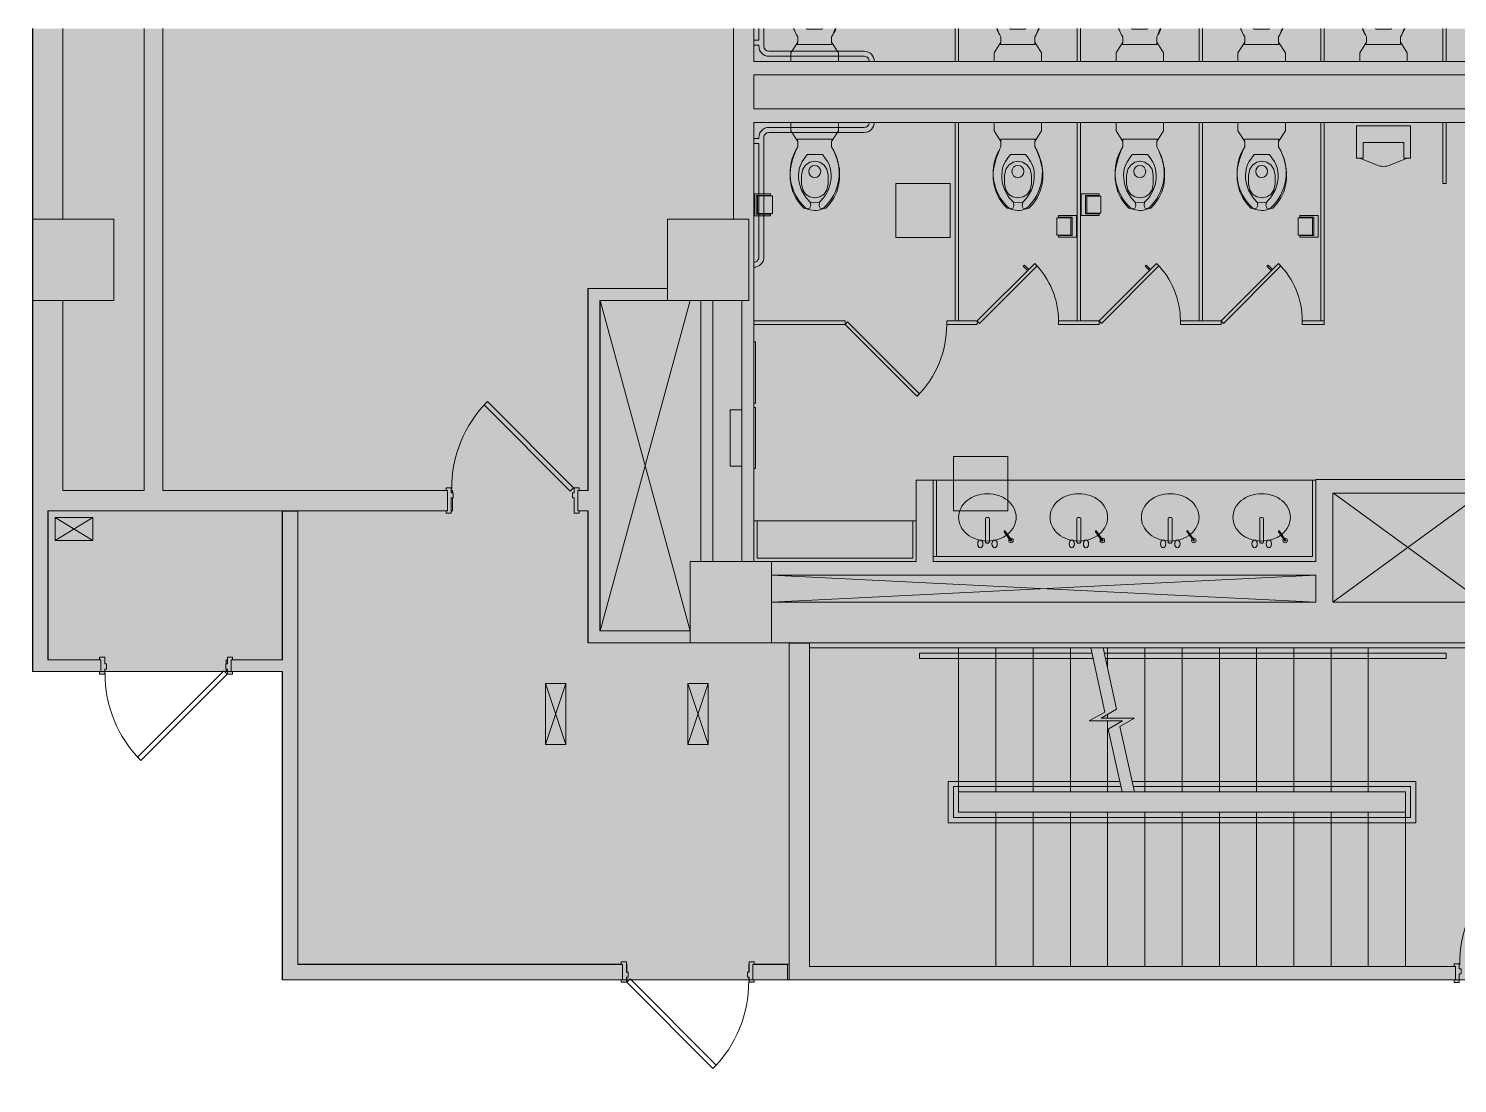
# Model space of a CAD drawing. Header units: inches. Extents: x 0 to 1865, y 0 to 1094.
# Drawn here: x 827.8 to 1249.8, y 782.4 to 1093.8 of the extents above; entities that cross this region are included whole.
import ezdxf

# ---------------------------------------------------------------- set-up
doc = ezdxf.new("R2010")
doc.units = ezdxf.units.IN
doc.header["$MEASUREMENT"] = 0
for name, color, linetype, lineweight in [('A-DETL', 90, 'Continuous', 9), ('A-DETL-GENF', 92, 'Continuous', 9), ('A-DOOR', 31, 'Continuous', 13), ('A-WALL', 113, 'Continuous', 13), ('A-WALL-PATT', 111, 'Continuous', 13), ('CORE', 7, 'Continuous', 9), ('I-WALL', 2, 'Continuous', 13), ('S-COLS', 52, 'Continuous', 13), ('Victor Bldg - 5th Floor_LINK_dwg', 8, 'Continuous', 9)]:
    doc.layers.add(name, color=color, linetype=linetype, lineweight=lineweight)

# ---------------------------------------------------------------- blocks, each defined once
blk = doc.blocks.new('Victor Bldg - 5th Floor_LINK_dwg_AH13F-7952115-Level 05 POWER _ SIGNAL')
at = {"layer": 'CORE'}
for p, q in [((1111.28, 949.53), (1110.71, 949.53)), ((1110.41, 949.08), (1110.41, 942.39)), ((1111.58, 942.39), (1111.58, 949.08)), ((1110.71, 941.94), (1111.28, 941.94))]:
    blk.add_line(p, q, dxfattribs=at)
for centre, start_param, end_param in [((1110.71, 949.08), 0, 1.570796), ((1111.28, 949.08), 4.712389, 6.283185), ((1110.71, 942.39), 1.570796, 3.141593), ((1111.28, 942.39), 3.141593, 4.712389)]:
    blk.add_ellipse(centre, major_axis=(0, 0.45), ratio=0.666667, start_param=start_param, end_param=end_param, dxfattribs=at)
for centre in [(1108.92, 941.72), (1113.12, 941.72)]:
    blk.add_ellipse(centre, major_axis=(0, 1.17), ratio=0.666667, dxfattribs=at)
blk = doc.blocks.new('Victor Bldg - 5th Floor_LINK_dwg_AH13F-7952116-Level 05 POWER _ SIGNAL')
at = {"layer": 'CORE'}
for p, q in [((1138.28, 949.53), (1137.71, 949.53)), ((1137.41, 949.08), (1137.41, 942.39)), ((1138.58, 942.39), (1138.58, 949.08)), ((1137.71, 941.94), (1138.28, 941.94))]:
    blk.add_line(p, q, dxfattribs=at)
for centre, start_param, end_param in [((1137.71, 949.08), 0, 1.570796), ((1138.28, 949.08), 4.712389, 6.283185), ((1137.71, 942.39), 1.570796, 3.141593), ((1138.28, 942.39), 3.141593, 4.712389)]:
    blk.add_ellipse(centre, major_axis=(0, 0.45), ratio=0.666667, start_param=start_param, end_param=end_param, dxfattribs=at)
for centre in [(1135.92, 941.72), (1140.12, 941.72)]:
    blk.add_ellipse(centre, major_axis=(0, 1.17), ratio=0.666667, dxfattribs=at)
blk = doc.blocks.new('Victor Bldg - 5th Floor_LINK_dwg_AH13F-7952117-Level 05 POWER _ SIGNAL')
at = {"layer": 'CORE'}
for p, q in [((1192.28, 949.53), (1191.71, 949.53)), ((1191.41, 949.08), (1191.41, 942.39)), ((1192.58, 942.39), (1192.58, 949.08)), ((1191.71, 941.94), (1192.28, 941.94))]:
    blk.add_line(p, q, dxfattribs=at)
for centre, start_param, end_param in [((1191.71, 949.08), 0, 1.570796), ((1192.28, 949.08), 4.712389, 6.283185), ((1191.71, 942.39), 1.570796, 3.141593), ((1192.28, 942.39), 3.141593, 4.712389)]:
    blk.add_ellipse(centre, major_axis=(0, 0.45), ratio=0.666667, start_param=start_param, end_param=end_param, dxfattribs=at)
for centre in [(1189.92, 941.72), (1194.12, 941.72)]:
    blk.add_ellipse(centre, major_axis=(0, 1.17), ratio=0.666667, dxfattribs=at)
blk = doc.blocks.new('Victor Bldg - 5th Floor_LINK_dwg_AH13F-7952118-Level 05 POWER _ SIGNAL')
at = {"layer": 'CORE'}
for p, q in [((1165.28, 949.53), (1164.71, 949.53)), ((1164.41, 949.08), (1164.41, 942.39)), ((1165.58, 942.39), (1165.58, 949.08)), ((1164.71, 941.94), (1165.28, 941.94))]:
    blk.add_line(p, q, dxfattribs=at)
for centre, start_param, end_param in [((1164.71, 949.08), 0, 1.570796), ((1165.28, 949.08), 4.712389, 6.283185), ((1164.71, 942.39), 1.570796, 3.141593), ((1165.28, 942.39), 3.141593, 4.712389)]:
    blk.add_ellipse(centre, major_axis=(0, 0.45), ratio=0.666667, start_param=start_param, end_param=end_param, dxfattribs=at)
for centre in [(1162.92, 941.72), (1167.12, 941.72)]:
    blk.add_ellipse(centre, major_axis=(0, 1.17), ratio=0.666667, dxfattribs=at)
blk = doc.blocks.new('Victor Bldg - 5th Floor_LINK_dwg_TOILETWP-7952124-Level 05 POWER _ SIGNAL')
at = {"layer": 'CORE', "flags": 128}
for points in [[(7.25, 5), (5.62, 5), (2.5, 7), (0, 7)], [(5.43, 5.11), (4.97, 5.11), (4.97, -5.04), (5.43, -5.04)], [(8.12, -5.46), (10.63, -6.42), (12.51, -6.92), (13.83, -7.19), (15.03, -7.26), (16.87, -7.26), (18.65, -6.98), (20.47, -6.44), (22.28, -5.58), (23.44, -4.8), (24.31, -4.1), (25.28, -3.19), (25.51, -2.28), (25.47, -2.01), (25.3, -1.48), (24.97, -1.3), (24.53, -1.17), (23.54, -1.33), (22.24, -2.55), (21.51, -3.05), (20.03, -3.89), (18.15, -4.51), (16.56, -4.74), (15.6, -4.76), (14.51, -4.67), (13.47, -4.49), (12.4, -4.14), (11.6, -3.67), (10.47, -2.94), (9.53, -2.21), (9.53, 2.3), (10.47, 3.03), (11.6, 3.77), (12.4, 4.23), (13.47, 4.59), (14.51, 4.77), (15.6, 4.85), (16.56, 4.84), (18.15, 4.6), (20.03, 3.98), (21.51, 3.14), (22.24, 2.64), (23.54, 1.43), (24.53, 1.27), (24.97, 1.39), (25.3, 1.57), (25.47, 2.11), (25.51, 2.37), (25.28, 3.28), (24.31, 4.19), (23.44, 4.89), (22.28, 5.68), (20.47, 6.53), (18.65, 7.07), (16.87, 7.35), (15.03, 7.35), (13.83, 7.28), (12.51, 7.01), (10.63, 6.51), (8.12, 5.55)], [(22.31, -0.02), (21.99, 1.55), (21.18, 2.81), (19.9, 3.63), (18.1, 4), (15.65, 4), (13.85, 3.63), (12.61, 2.77), (11.74, 1.51), (11.44, 0)], [(22.31, 0.11), (21.99, -1.46), (21.18, -2.72), (19.9, -3.54), (18.1, -3.9), (15.65, -3.9), (13.85, -3.54), (12.61, -2.68), (11.74, -1.41), (11.44, 0.09)], [(0, -7), (2.5, -7), (5.62, -5), (7.25, -5)]]:
    blk.add_lwpolyline(points, dxfattribs=at)
at = {"layer": 'CORE'}
blk.add_circle((14.5, 0), 1.77, dxfattribs=at)
for centre, radius, start, end in [((14.87, -6.83), 14.07, 40.8531, 122.7754), ((18.78, 0), 4.96, 344.4353, 16.8577), ((20.02, 0), 5.98, 335.3815, 23.3669), ((14.91, 6.75), 14.03, 236.9216, 318.7734)]:
    blk.add_arc(centre, radius, start, end, dxfattribs=at)
blk = doc.blocks.new('Victor Bldg - 5th Floor_LINK_dwg_AG131-7952126-Level 05 POWER _ SIGNAL')
at = {"layer": 'CORE'}
for p, q in [((1221, 1055.54), (1226.11, 1053.49)), ((1235, 1055.54), (1229.89, 1053.49))]:
    blk.add_line(p, q, dxfattribs=at)
at = {"layer": 'CORE', "flags": 128}
blk.add_lwpolyline([(1220, 1055.54), (1220, 1065.14), (1236, 1065.14), (1236, 1055.54), (1234, 1055.54), (1234, 1060.16), (1222, 1060.16), (1222, 1055.54)], close=True, dxfattribs=at)
at = {"layer": 'CORE'}
blk.add_ellipse((1228, 1056.13), major_axis=(4, 0), ratio=0.75, start_param=4.220783, end_param=5.203995, dxfattribs=at)
blk = doc.blocks.new('Victor Bldg - 5th Floor_LINK_dwg_TOILETWP-V1-Level 05 POWER _ SIGNAL')
at = {"layer": 'CORE'}
for p, q in [((9.67, 6.15), (8.12, 5.55)), ((8.12, -5.46), (9.67, -6.06))]:
    blk.add_line(p, q, dxfattribs=at)
at = {"layer": 'CORE', "flags": 128}
for points in [[(7.25, 5), (5.63, 5), (2.5, 7), (0, 7)], [(5.43, 5.11), (4.97, 5.11), (4.97, -5.04), (5.43, -5.04)], [(9.67, -2.32), (9.53, -2.21), (9.53, 2.3), (9.67, 2.42)], [(0, -7), (2.5, -7), (5.63, -5), (7.25, -5)]]:
    blk.add_lwpolyline(points, dxfattribs=at)
at = {"layer": 'CORE'}
for centre, radius, start, end in [((14.87, -6.83), 14.07, 111.6848, 122.7754), ((14.91, 6.75), 14.03, 236.9216, 248.0767)]:
    blk.add_arc(centre, radius, start, end, dxfattribs=at)
blk = doc.blocks.new('Victor Bldg - 5th Floor_LINK_dwg-6972324-Level 05 POWER _ SIGNAL')
at = {"layer": 'CORE'}
for p, q in [((1044.99, 1088.61), (1044.99, 1093.8)), ((1101.5, 1093.8), (1101.5, 1084.12)), ((1102.5, 1093.8), (1102.5, 1084.12)), ((1137.5, 1093.8), (1137.5, 1084.12)), ((1138.5, 1093.8), (1138.5, 1084.12)), ((1173.5, 1093.8), (1173.5, 1084.12)), ((1174.5, 1093.8), (1174.5, 1084.12)), ((1209.5, 1093.8), (1209.5, 1084.12)), ((1210.5, 1093.8), (1210.5, 1084.12)), ((1245.5, 1093.8), (1245.5, 1084.12)), ((1246.5, 1093.8), (1246.5, 1084.12)), ((1074.63, 1087.12), (1046.48, 1087.12)), ((1046.48, 1085.63), (1074.63, 1085.63)), ((1046.48, 1064.62), (1074.63, 1064.62)), ((1101.5, 1007.5), (1101.5, 1066.12)), ((1102.5, 1007.5), (1102.5, 1066.12)), ((1137.5, 1007.5), (1137.5, 1066.12)), ((1138.5, 1007.5), (1138.5, 1066.12)), ((1173.5, 1007.5), (1173.5, 1066.12)), ((1174.5, 1007.5), (1174.5, 1066.12)), ((1209.5, 1007.5), (1209.5, 1066.12)), ((1044.99, 1061.64), (1044.99, 1026.34)), ((1074.63, 1063.13), (1046.48, 1063.13)), ((1044.98, 1045.03), (1046.48, 1045.03)), ((1044.98, 1044.53), (1046.48, 1044.53)), ((1044.98, 1044.43), (1046.48, 1044.43)), ((1043.5, 1026.28), (1043.5, 1038.78)), ((1046.48, 1039.2), (1044.98, 1039.2)), ((1044.98, 1039.03), (1046.48, 1039.03)), ((1044.98, 1038.53), (1046.48, 1038.53)), ((1016.5, 1013.5), (996.62, 1013.5)), ((1095, 960.5), (1208, 960.5)), ((1096, 960.5), (1096, 938)), ((1257.13, 956.69), (1213, 924.5)), ((1213.26, 956.69), (1257.19, 924.64)), ((833.62, 907.5), (833.62, 951.5)), ((846.86, 949.5), (835.69, 949.5)), ((902.75, 907.5), (902.75, 951.5)), ((1090, 948.5), (1042, 948.5)), ((1047.22, 924.51), (1208, 932.5)), ((1208, 924.5), (1047.22, 932.49)), ((1052.5, 912.5), (1052.5, 912.38)), ((1290.75, 911), (1058.5, 911)), ((1113.5, 868.5), (1113.5, 911)), ((1124.5, 868.5), (1124.5, 911)), ((1135.5, 868.5), (1135.5, 911)), ((1146.5, 904.93), (1146.5, 911)), ((1157.5, 868.5), (1157.5, 911)), ((1168.5, 868.5), (1168.5, 911)), ((1179.5, 868.5), (1179.5, 911)), ((1190.5, 868.5), (1190.5, 911)), ((1201.5, 868.5), (1201.5, 911)), ((1212.5, 868.5), (1212.5, 911)), ((1223.5, 868.5), (1223.5, 911)), ((980.5, 900.5), (986.5, 882.5)), ((1022.5, 900.5), (1028.5, 882.5)), ((1146.5, 890.27), (1146.5, 891.38)), ((1146.5, 868.5), (1146.5, 889.43)), ((1150.23, 871.6), (1099.4, 871.6)), ((1103.05, 862.5), (1102.5, 862.5)), ((1113.5, 817), (1113.5, 862.5)), ((1124.5, 817), (1124.5, 862.5)), ((1135.5, 817), (1135.5, 862.5)), ((1146.5, 817), (1146.5, 862.5)), ((1157.5, 817), (1157.5, 862.5)), ((1168.5, 817), (1168.5, 862.5)), ((1179.5, 817), (1179.5, 862.5)), ((1190.5, 817), (1190.5, 862.5)), ((1201.5, 817), (1201.5, 862.5)), ((1212.5, 817), (1212.5, 862.5)), ((1223.5, 817), (1223.5, 862.5)), ((1052.5, 817.63), (1042.13, 817.63)), ((988.23, 813), (997.23, 813)), ((1042.13, 813), (1052.5, 813))]:
    blk.add_line(p, q, dxfattribs=at)
at = {"layer": 'CORE', "flags": 128}
for points in [[(1043.5, 1093.8), (1043.5, 1090.39), (1042, 1090.39)], [(1042, 1088.9), (1043.5, 1088.9), (1043.5, 1088.61)], [(1210.5, 1007.5), (1204, 1007.5), (1204, 1006.5), (1210.5, 1006.5), (1210.5, 1066.12)], [(1245.5, 1066.12), (1245.5, 1048.12), (1246.5, 1048.12), (1246.5, 1066.12)], [(1042, 1061.35), (1043.5, 1061.35), (1043.5, 1061.64)], [(1043.5, 1026.34), (1043.5, 1059.86), (1042, 1059.86)], [(1044.96, 1038.53), (1042.23, 1038.53), (1042.23, 1045.03), (1044.96, 1045.03)], [(1044.96, 1044.53), (1042.73, 1044.53), (1042.73, 1039.03), (1044.96, 1039.03)], [(1044.96, 1039.2), (1043.1, 1039.2), (1043.1, 1044.43), (1044.96, 1044.43)], [(1046.48, 1044.53), (1046.98, 1044.53), (1046.98, 1045.03), (1046.48, 1045.03)], [(1046.48, 1044.43), (1047.5, 1044.43), (1047.5, 1039.2), (1046.48, 1039.2)], [(1046.48, 1039.03), (1046.98, 1039.03), (1046.98, 1038.53), (1046.48, 1038.53)], [(1108, 1007.5), (1124.97, 1024.47), (1125.68, 1023.76)], [(1108, 1006.5), (1108, 1007.5), (1108.71, 1006.79), (1125.68, 1023.76)], [(1123.2, 1022.7), (1121.92, 1023.99), (1121.57, 1023.63), (1122.85, 1022.35)], [(1159.2, 1022.7), (1157.92, 1023.99), (1157.57, 1023.63), (1158.85, 1022.35)], [(1195.2, 1022.7), (1193.92, 1023.99), (1193.57, 1023.63), (1194.85, 1022.35)], [(993, 957.5), (993, 1017.13), (1016.5, 1017.13)], [(1023.22, 1013.5), (996.62, 916), (996.62, 1013.5), (1023.22, 916)], [(1042, 1007.5), (1069, 1007.5), (1069, 1006.5), (1069.71, 1007.21), (1090.92, 985.99), (1090.21, 985.29), (1069, 1006.5), (1042, 1006.5)], [(1108.71, 1008.21), (1108, 1007.5), (1099, 1007.5), (1099, 1006.5), (1108, 1006.5)], [(1042, 1001.32), (1042.56, 1001.32), (1042.56, 983.19), (1042, 983.19)], [(1038.5, 964.63), (1035.06, 964.63), (1035.06, 981.26), (1038.5, 981.26)], [(1042, 963.94), (1042.56, 963.94), (1042.56, 981.94), (1042, 981.94)], [(1207, 960.5), (1207, 938), (1095, 938)], [(952.68, 957.5), (953, 957.5), (953, 956.75)], [(953, 955.25), (953, 951.5), (952.68, 951.5)], [(829, 951.5), (829, 904), (829.06, 904)], [(835.69, 942.65), (846.86, 949.5), (846.86, 942.65), (835.69, 942.65), (835.69, 949.5), (846.86, 942.65)], [(907.38, 951.5), (907.38, 817.63), (1002.88, 817.63)], [(993.06, 912.5), (993, 912.5), (993, 951.5)], [(1089, 948.5), (1089, 937.5), (1043, 937.5), (1043, 948.5)], [(886.19, 906.25), (886.19, 907.5), (886.56, 907.5)], [(1142.2, 907.9), (1090.93, 907.9), (1090.93, 909.45), (1141.87, 909.45)], [(1102.5, 911), (1102.5, 868.5), (1102.5, 862.5), (1234.5, 862.5), (1234.5, 868.5), (1102.5, 868.5), (1234.5, 868.5), (1234.5, 862.5)], [(1150.83, 868.55), (1146.67, 886.98), (1150.92, 889.43), (1141.1, 889.43), (1145.64, 892.05), (1141.52, 911.05)], [(1154.48, 868.55), (1150.15, 887.81), (1154.4, 890.27), (1144.58, 890.27), (1149.12, 892.89), (1145.17, 911.05)], [(1145.52, 909.45), (1246.5, 909.45), (1246.5, 907.9), (1145.85, 907.9)], [(886.56, 904), (886.19, 904), (886.19, 904.75)], [(1002.88, 813), (902.75, 813), (902.75, 904)], [(986.5, 900.5), (980.5, 882.5), (980.5, 900.5), (986.5, 900.5), (986.5, 882.5), (980.5, 882.5)], [(1028.5, 900.5), (1022.5, 882.5), (1022.5, 900.5), (1028.5, 900.5), (1028.5, 882.5), (1022.5, 882.5)], [(1099.45, 871.6), (1099.45, 859.4), (1174.57, 859.4), (1237.5, 859.4), (1237.5, 871.6), (1153.88, 871.6)], [(1154.18, 870.05), (1236, 870.05), (1236, 860.95), (1174.23, 860.95), (1101, 860.95), (1101, 870.05), (1150.53, 870.05)], [(1234.5, 817), (1234.5, 862.5), (1102.5, 862.5), (1102.5, 868.5)], [(1004.38, 817.63), (1004.5, 817.63), (1004.5, 815.31)], [(1040.63, 817.63), (1040.5, 817.63), (1040.5, 815.31)], [(1004.5, 813.81), (1004.5, 813), (1004.38, 813)], [(1040.5, 813.81), (1040.5, 813), (1040.63, 813)]]:
    blk.add_lwpolyline(points, dxfattribs=at)
for points in [[(1084, 1032.12), (1084, 1048.12), (1100, 1048.12), (1100, 1032.12)], [(1144.03, 1038.63), (1138.65, 1038.63), (1138.65, 1045), (1144.03, 1045), (1144.03, 1044.5), (1139.97, 1044.5), (1139.97, 1039.13), (1144.03, 1039.13)], [(1144.54, 1044.38), (1140.34, 1044.38), (1140.34, 1039.27), (1144.54, 1039.27)], [(1131.97, 1038.63), (1137.35, 1038.63), (1137.35, 1032.25), (1131.97, 1032.25), (1131.97, 1032.75), (1136.03, 1032.75), (1136.03, 1038.13), (1131.97, 1038.13)], [(1203.31, 1038.63), (1208.69, 1038.63), (1208.69, 1032.25), (1203.31, 1032.25), (1203.31, 1032.75), (1207.37, 1032.75), (1207.37, 1038.13), (1203.31, 1038.13)], [(1131.46, 1032.87), (1135.66, 1032.87), (1135.66, 1037.98), (1131.46, 1037.98)], [(1202.8, 1032.87), (1207, 1032.87), (1207, 1037.98), (1202.8, 1037.98)], [(1132, 1006.5), (1132, 1007.5), (1144, 1007.5), (1144.71, 1006.79), (1161.68, 1023.76), (1160.97, 1024.47), (1144, 1007.5), (1144, 1006.5)], [(1197.68, 1023.76), (1196.97, 1024.47), (1180, 1007.5), (1168, 1007.5), (1168, 1006.5), (1180, 1006.5), (1180, 1007.5), (1180.71, 1006.79)], [(1117, 951.5), (1101, 951.5), (1101, 967.5), (1117, 967.5)], [(1115.97, 945.3), (1117.82, 942.62)], [(1116.24, 945.46), (1118.08, 942.78)], [(1142.97, 945.3), (1144.82, 942.62)], [(1143.24, 945.46), (1145.08, 942.78)], [(1169.97, 945.3), (1171.82, 942.62)], [(1170.24, 945.46), (1172.08, 942.78)], [(1196.97, 945.3), (1198.82, 942.62)], [(1197.24, 945.46), (1199.08, 942.78)]]:
    blk.add_lwpolyline(points, close=True, dxfattribs=at)
at = {"layer": 'CORE'}
for centre in [(1117.95, 942.7), (1117.95, 942.7), (1144.95, 942.7), (1144.95, 942.7), (1171.95, 942.7), (1171.95, 942.7), (1198.95, 942.7), (1198.95, 942.7)]:
    blk.add_circle(centre, 0.667, dxfattribs=at)
for centre, radius, start, end in [((1046.48, 1088.61), 2.98, 180, 270), ((1046.48, 1088.61), 1.49, 180, 270), ((1074.63, 1084.13), 2.98, 359.8525, 90), ((1074.63, 1084.13), 1.49, 359.7049, 90), ((1046.48, 1061.64), 2.98, 90, 180), ((1074.63, 1066.12), 2.98, 270, 0.1475), ((1074.63, 1066.12), 1.49, 270, 0.2951), ((1046.48, 1061.64), 1.49, 90, 180), ((1042.01, 1026.34), 2.98, 269.8525, 0), ((1042.01, 1026.34), 1.49, 269.7049, 0), ((1108, 1007.5), 24, 0, 45), ((1144, 1007.5), 24, 0, 45), ((1180, 1007.5), 24, 0, 45), ((1069, 1006.5), 30, 315, 360), ((1109.61, 948.87), 7.26, 129.4725, 153.2988), ((1110.45, 947.85), 8.59, 108.8354, 129.4725), ((1111, 946.23), 10.29, 90, 108.8354), ((1111, 946.23), 10.29, 71.1646, 90), ((1111.55, 947.85), 8.59, 50.5275, 71.1646), ((1112.39, 948.87), 7.26, 26.7012, 50.5275), ((1136.61, 948.87), 7.26, 129.4725, 153.2988), ((1137.45, 947.85), 8.59, 108.8354, 129.4725), ((1138, 946.23), 10.29, 90, 108.8354), ((1138, 946.23), 10.29, 71.1646, 90), ((1138.55, 947.85), 8.59, 50.5275, 71.1646), ((1139.39, 948.87), 7.26, 26.7012, 50.5275), ((1163.61, 948.87), 7.26, 129.4725, 153.2988), ((1164.45, 947.85), 8.59, 108.8354, 129.4725), ((1165, 946.23), 10.29, 90, 108.8354), ((1165, 946.23), 10.29, 71.1646, 90), ((1165.55, 947.85), 8.59, 50.5275, 71.1646), ((1166.39, 948.87), 7.26, 26.7012, 50.5275), ((1190.61, 948.87), 7.26, 129.4725, 153.2988), ((1191.45, 947.85), 8.59, 108.8354, 129.4725), ((1192, 946.23), 10.29, 90, 108.8354), ((1192, 946.23), 10.29, 71.1646, 90), ((1192.55, 947.85), 8.59, 50.5275, 71.1646), ((1193.39, 948.87), 7.26, 26.7012, 50.5275), ((1108.3, 949.53), 5.8, 153.2988, 180), ((1108.3, 949.53), 5.8, 180, 206.7012), ((1113.7, 949.53), 5.8, 0, 26.7012), ((1113.7, 949.53), 5.8, 333.2988, 0), ((1135.3, 949.53), 5.8, 153.2988, 180), ((1135.3, 949.53), 5.8, 180, 206.7012), ((1140.7, 949.53), 5.8, 0, 26.7012), ((1140.7, 949.53), 5.8, 333.2988, 0), ((1162.3, 949.53), 5.8, 153.2988, 180), ((1162.3, 949.53), 5.8, 180, 206.7012), ((1167.7, 949.53), 5.8, 0, 26.7012), ((1167.7, 949.53), 5.8, 333.2988, 0), ((1189.3, 949.53), 5.8, 153.2988, 180), ((1189.3, 949.53), 5.8, 180, 206.7012), ((1194.7, 949.53), 5.8, 0, 26.7012), ((1194.7, 949.53), 5.8, 333.2988, 0), ((1109.61, 950.18), 7.26, 206.7012, 230.5275), ((1116.1, 945.39), 0.167, 12.1914, 237.3508), ((1116.1, 945.39), 0.167, 12.1914, 237.3508), ((1112.39, 950.18), 7.26, 309.4725, 333.2988), ((1136.61, 950.18), 7.26, 206.7012, 230.5275), ((1143.1, 945.39), 0.167, 12.1914, 237.3508), ((1143.1, 945.39), 0.167, 12.1914, 237.3508), ((1139.39, 950.18), 7.26, 309.4725, 333.2988), ((1163.61, 950.18), 7.26, 206.7012, 230.5275), ((1170.1, 945.39), 0.167, 12.1914, 237.3508), ((1170.1, 945.39), 0.167, 12.1914, 237.3508), ((1166.39, 950.18), 7.26, 309.4725, 333.2988), ((1190.61, 950.18), 7.26, 206.7012, 230.5275), ((1197.1, 945.39), 0.167, 12.1914, 237.3508), ((1197.1, 945.39), 0.167, 12.1914, 237.3508), ((1193.39, 950.18), 7.26, 309.4725, 333.2988), ((1110.45, 951.21), 8.59, 230.5275, 251.1646), ((1111, 952.82), 10.29, 251.1646, 270), ((1111, 952.82), 10.29, 270, 288.8354), ((1111.55, 951.21), 8.59, 288.8354, 309.4725), ((1117.95, 942.7), 0.167, 191.6829, 56.8423), ((1117.95, 942.7), 0.167, 191.6829, 56.8423), ((1137.45, 951.21), 8.59, 230.5275, 251.1646), ((1138, 952.82), 10.29, 251.1646, 270), ((1138, 952.82), 10.29, 270, 288.8354), ((1138.55, 951.21), 8.59, 288.8354, 309.4725), ((1144.95, 942.7), 0.167, 191.6829, 56.8423), ((1144.95, 942.7), 0.167, 191.6829, 56.8423), ((1164.45, 951.21), 8.59, 230.5275, 251.1646), ((1165, 952.82), 10.29, 251.1646, 270), ((1165, 952.82), 10.29, 270, 288.8354), ((1165.55, 951.21), 8.59, 288.8354, 309.4725), ((1171.95, 942.7), 0.167, 191.6829, 56.8423), ((1171.95, 942.7), 0.167, 191.6829, 56.8423), ((1191.45, 951.21), 8.59, 230.5275, 251.1646), ((1192, 952.82), 10.29, 251.1646, 270), ((1192, 952.82), 10.29, 270, 288.8354), ((1192.55, 951.21), 8.59, 288.8354, 309.4725), ((1198.95, 942.7), 0.167, 191.6829, 56.8423), ((1198.95, 942.7), 0.167, 191.6829, 56.8423)]:
    blk.add_arc(centre, radius, start, end, dxfattribs=at)
for name, p, rotation in [('Victor Bldg - 5th Floor_LINK_dwg_TOILETWP-V1-Level 05 POWER _ SIGNAL', (1060, 1084.12), 90), ('Victor Bldg - 5th Floor_LINK_dwg_TOILETWP-V1-Level 05 POWER _ SIGNAL', (1120, 1084.12), 90), ('Victor Bldg - 5th Floor_LINK_dwg_TOILETWP-V1-Level 05 POWER _ SIGNAL', (1156, 1084.12), 90), ('Victor Bldg - 5th Floor_LINK_dwg_TOILETWP-V1-Level 05 POWER _ SIGNAL', (1192, 1084.12), 90), ('Victor Bldg - 5th Floor_LINK_dwg_TOILETWP-V1-Level 05 POWER _ SIGNAL', (1228, 1084.12), 90), ('Victor Bldg - 5th Floor_LINK_dwg_TOILETWP-7952124-Level 05 POWER _ SIGNAL', (1060, 1066.12), 270), ('Victor Bldg - 5th Floor_LINK_dwg_TOILETWP-7952124-Level 05 POWER _ SIGNAL', (1120, 1066.12), 270), ('Victor Bldg - 5th Floor_LINK_dwg_TOILETWP-7952124-Level 05 POWER _ SIGNAL', (1156, 1066.12), 270), ('Victor Bldg - 5th Floor_LINK_dwg_TOILETWP-7952124-Level 05 POWER _ SIGNAL', (1192, 1066.12), 270)]:
    blk.add_blockref(name, p, dxfattribs=dict(rotation=rotation))
for name in ['Victor Bldg - 5th Floor_LINK_dwg_AG131-7952126-Level 05 POWER _ SIGNAL', 'Victor Bldg - 5th Floor_LINK_dwg_AH13F-7952115-Level 05 POWER _ SIGNAL', 'Victor Bldg - 5th Floor_LINK_dwg_AH13F-7952116-Level 05 POWER _ SIGNAL', 'Victor Bldg - 5th Floor_LINK_dwg_AH13F-7952118-Level 05 POWER _ SIGNAL', 'Victor Bldg - 5th Floor_LINK_dwg_AH13F-7952117-Level 05 POWER _ SIGNAL']:
    blk.add_blockref(name, (0, 0))
blk = doc.blocks.new('Concrete-Rectangular-Column - 24_ X 24_-6973359-Level 05 POWER _ SIGNAL')
at = {"layer": 'S-COLS', "lineweight": 9}
blk.add_hatch(color=7, dxfattribs=at).paths.add_polyline_path([(12, -12), (12, 12), (-12, 12), (-12, -12), (11.74, -12)], flags=0)
at = {"layer": 'S-COLS', "color": 8, "lineweight": 20}
for p, q in [((12, 12), (-12, 12)), ((-12, 12), (-12, -12)), ((12, -12), (12, 12)), ((-12, -12), (12, -12))]:
    blk.add_line(p, q, dxfattribs=at)
blk = doc.blocks.new('Door - Single - Solid Door-6976076-Level 05 POWER _ SIGNAL')
at = {"layer": 'A-DOOR'}
h = blk.add_hatch(color=10, dxfattribs=at)
h.paths.add_polyline_path([(-15.26, 2.59), (-15.63, 2.59), (-15.63, 1.84), (-15.26, 1.84), (-15.26, -1.66), (-15.63, -1.66), (-15.63, -2.41), (-14.13, -2.41), (-14.13, -0.41), (-13.63, -0.41), (-13.63, 1.09), (-14.13, 1.09), (-14.13, 2.59)], flags=0)
h.paths.add_polyline_path([(23.24, 2.59), (22.12, 2.59), (22.12, 1.09), (21.62, 1.09), (21.62, -0.41), (22.12, -0.41), (22.12, -2.41), (23.62, -2.41), (23.62, -1.66), (23.24, -1.66), (23.24, 1.84), (23.62, 1.84), (23.62, 2.59)], flags=0)
at = {"layer": 'A-DOOR', "color": 8, "lineweight": 20}
for p, q in [((-14.01, 2.59), (11.45, 28.04)), ((12.42, 27.07), (-13.03, 1.62)), ((11.45, 28.04), (12.42, 27.07)), ((-15.63, 2.59), (-15.63, 1.84)), ((-14.13, 2.59), (-15.63, 2.59)), ((-14.13, 1.09), (-14.13, 2.59)), ((-13.63, 1.09), (-14.13, 1.09)), ((-13.03, 1.62), (-14.01, 2.59)), ((-13.63, -0.41), (-13.63, 1.09)), ((22.12, 1.09), (21.62, 1.09)), ((21.62, 1.09), (21.62, -0.41)), ((23.62, 2.59), (22.12, 2.59)), ((22.12, 2.59), (22.12, 1.09)), ((23.62, 1.84), (23.62, 2.59)), ((-15.63, -1.66), (-15.63, -2.41)), ((-15.63, -2.41), (-14.13, -2.41)), ((-14.13, -2.41), (-14.13, -0.41)), ((-14.13, -0.41), (-13.63, -0.41)), ((21.62, -0.41), (22.12, -0.41)), ((22.12, -0.41), (22.12, -2.41)), ((22.12, -2.41), (23.62, -2.41)), ((23.62, -2.41), (23.62, -1.66))]:
    blk.add_line(p, q, dxfattribs=at)
at = {"layer": 'A-DOOR', "lineweight": 9}
blk.add_arc((-14.01, 2.59), 36, 359.5, 45, dxfattribs=at)
blk = doc.blocks.new('Door - Single - Solid Door-6981551-Level 05 POWER _ SIGNAL')
at = {"layer": 'A-DOOR'}
h = blk.add_hatch(color=10, dxfattribs=at)
h.paths.add_polyline_path([(22.12, 3.66), (22.12, -0.84), (21.62, -0.84), (21.62, -2.34), (22.12, -2.34), (22.12, -3.84), (23.62, -3.84), (23.62, -3.09), (23.24, -3.09), (23.24, 2.91), (23.62, 2.91), (23.62, 3.66), (23.24, 3.66)], flags=0)
h.paths.add_polyline_path([(-14.13, 3.66), (-15.63, 3.66), (-15.63, 2.91), (-15.26, 2.91), (-15.26, -3.09), (-15.63, -3.09), (-15.63, -3.84), (-14.13, -3.84), (-14.13, -2.34), (-13.63, -2.34), (-13.63, -0.84), (-14.13, -0.84), (-14.13, 2.91)], flags=0)
at = {"layer": 'A-DOOR', "color": 8, "lineweight": 20}
for p, q in [((-15.63, 3.66), (-14.13, 3.66)), ((-15.63, 2.91), (-15.63, 3.66)), ((-14.13, 3.66), (-14.13, -0.84)), ((22.12, 3.66), (23.62, 3.66)), ((22.12, -0.84), (22.12, 3.66)), ((23.62, 3.66), (23.62, 2.91)), ((-15.63, -3.84), (-15.63, -3.09)), ((-14.13, -3.84), (-15.63, -3.84)), ((-14.13, -0.84), (-13.63, -0.84)), ((-14.13, -2.34), (-14.13, -3.84)), ((-13.63, -2.34), (-14.13, -2.34)), ((-13.03, -2.87), (-14.01, -3.84)), ((-14.01, -3.84), (11.45, -29.29)), ((-13.63, -0.84), (-13.63, -2.34)), ((12.42, -28.32), (-13.03, -2.87)), ((21.62, -0.84), (22.12, -0.84)), ((21.62, -2.34), (21.62, -0.84)), ((22.12, -2.34), (21.62, -2.34)), ((22.12, -3.84), (22.12, -2.34)), ((23.62, -3.84), (22.12, -3.84)), ((23.62, -3.09), (23.62, -3.84)), ((11.45, -29.29), (12.42, -28.32))]:
    blk.add_line(p, q, dxfattribs=at)
at = {"layer": 'A-DOOR', "lineweight": 9}
blk.add_arc((-14.01, -3.84), 36, 315, 0.5, dxfattribs=at)
blk = doc.blocks.new('Door - Single - Solid Door-6981590-Level 05 POWER _ SIGNAL')
at = {"layer": 'A-DOOR'}
h = blk.add_hatch(color=10, dxfattribs=at)
h.paths.add_polyline_path([(-15.63, -3.09), (-14.13, -3.09), (-14.13, -1.59), (-13.63, -1.59), (-13.63, -0.09), (-14.13, -0.09), (-14.13, 2.91), (-15.63, 2.91), (-15.63, 2.16), (-15.26, 2.16), (-15.26, -2.34), (-15.63, -2.34)], flags=0)
h.paths.add_polyline_path([(23.62, -3.09), (23.62, -2.34), (23.24, -2.34), (23.24, 2.16), (23.62, 2.16), (23.62, 2.91), (22.12, 2.91), (22.12, -0.09), (21.62, -0.09), (21.62, -1.59), (22.12, -1.59), (22.12, -3.09), (23.24, -3.09)], flags=0)
at = {"layer": 'A-DOOR', "color": 8, "lineweight": 20}
for p, q in [((-15.63, 2.91), (-14.13, 2.91)), ((-15.63, 2.16), (-15.63, 2.91)), ((-14.13, 2.91), (-14.13, -0.09)), ((22.12, 2.91), (23.62, 2.91)), ((22.12, -0.09), (22.12, 2.91)), ((23.62, 2.91), (23.62, 2.16)), ((-15.63, -3.09), (-15.63, -2.34)), ((-14.13, -3.09), (-15.63, -3.09)), ((-14.13, -0.09), (-13.63, -0.09)), ((-14.13, -1.59), (-14.13, -3.09)), ((-13.63, -1.59), (-14.13, -1.59)), ((-13.03, -2.12), (-14.01, -3.09)), ((-14.01, -3.09), (11.45, -28.54)), ((-13.63, -0.09), (-13.63, -1.59)), ((12.42, -27.57), (-13.03, -2.12)), ((21.62, -0.09), (22.12, -0.09)), ((21.62, -1.59), (21.62, -0.09)), ((22.12, -1.59), (21.62, -1.59)), ((22.12, -3.09), (22.12, -1.59)), ((23.62, -3.09), (22.12, -3.09)), ((23.62, -2.34), (23.62, -3.09)), ((11.45, -28.54), (12.42, -27.57))]:
    blk.add_line(p, q, dxfattribs=at)
at = {"layer": 'A-DOOR', "lineweight": 9}
blk.add_arc((-14.01, -3.09), 36, 315, 0.5, dxfattribs=at)
blk = doc.blocks.new('Door - Single - Solid Door-6981683-Level 05 POWER _ SIGNAL')
at = {"layer": 'A-DOOR'}
h = blk.add_hatch(color=10, dxfattribs=at)
h.paths.add_polyline_path([(23.62, 2.66), (22.12, 2.66), (22.12, 0.16), (21.62, 0.16), (21.62, -1.34), (22.12, -1.34), (22.12, -2.84), (23.62, -2.84), (23.62, -2.09), (23.24, -2.09), (23.24, 1.91), (23.62, 1.91), (23.62, 2.49)], flags=0)
h.paths.add_polyline_path([(-14.13, 2.66), (-15.63, 2.66), (-15.63, 1.91), (-15.26, 1.91), (-15.26, -2.09), (-15.63, -2.09), (-15.63, -2.84), (-14.13, -2.84), (-14.13, -1.34), (-13.63, -1.34), (-13.63, 0.16), (-14.13, 0.16), (-14.13, 2.47)], flags=0)
at = {"layer": 'A-DOOR', "color": 8, "lineweight": 20}
for p, q in [((-15.63, 2.66), (-14.13, 2.66)), ((-15.63, 1.91), (-15.63, 2.66)), ((-14.13, 2.66), (-14.13, 0.16)), ((-14.13, 0.16), (-13.63, 0.16)), ((-13.63, 0.16), (-13.63, -1.34)), ((21.62, 0.16), (22.12, 0.16)), ((21.62, -1.34), (21.62, 0.16)), ((22.12, 2.66), (23.62, 2.66)), ((22.12, 0.16), (22.12, 2.66)), ((23.62, 2.66), (23.62, 1.91)), ((-15.63, -2.84), (-15.63, -2.09)), ((-14.13, -2.84), (-15.63, -2.84)), ((-14.13, -1.34), (-14.13, -2.84)), ((-13.63, -1.34), (-14.13, -1.34)), ((-13.03, -1.87), (-14.01, -2.84)), ((-14.01, -2.84), (11.45, -28.29)), ((12.42, -27.32), (-13.03, -1.87)), ((22.12, -1.34), (21.62, -1.34)), ((22.12, -2.84), (22.12, -1.34)), ((23.62, -2.84), (22.12, -2.84)), ((23.62, -2.09), (23.62, -2.84)), ((11.45, -28.29), (12.42, -27.32))]:
    blk.add_line(p, q, dxfattribs=at)
at = {"layer": 'A-DOOR', "lineweight": 9}
blk.add_arc((-14.01, -2.84), 36, 315, 0.5, dxfattribs=at)

msp = doc.modelspace()

# ---------------------------------------------------------------- hatches: boundary and pattern name
at = {"layer": 'A-DETL-GENF'}
h = msp.add_hatch(color=254, dxfattribs=at)
h.paths.add_polyline_path([(1864.71, 15.5), (1864.71, 749.5), (1858.12, 749.5), (1858.12, 714.25), (1805.94, 714.25), (1805.94, 677.43), (1813, 677.43), (1813, 653.43), (1805.94, 653.43), (1805.94, 409.5), (1645.06, 409.5), (1645.06, 27.5), (1683, 27.5), (1683, 15.5), (1738, 15.5), (1738, 27.5), (1744, 27.5), (1744, 15.5), (1799, 15.5), (1799, 27.5), (1819, 27.5), (1819, 41.5), (1843, 41.5), (1843, 27.5), (1863, 27.5), (1863, 15.5)], flags=0)
h.paths.add_polyline_path([(1805.94, 293.5), (1789, 293.5), (1789, 317.5), (1813, 317.5), (1813, 293.5)], flags=0)
h.paths.add_polyline_path([(1491.69, 813), (1491.69, 1093.8), (1321.5, 1093.8), (1321.5, 1013.5), (1323.88, 1013.5), (1323.88, 1014.25), (1325.38, 1014.25), (1325.38, 1012.75), (1325.88, 1012.75), (1325.88, 1011.25), (1325.38, 1011.25), (1325.38, 1008.5), (1361.63, 1008.5), (1361.63, 1011.25), (1361.13, 1011.25), (1361.13, 1012.75), (1361.63, 1012.75), (1361.63, 1014.25), (1363.13, 1014.25), (1363.13, 1013.5), (1381.5, 1013.5), (1381.5, 1064.75), (1383, 1064.75), (1383, 1064.41), (1391, 1064.41), (1391, 1039), (1407, 1039), (1407, 1034.5), (1464.5, 1034.5), (1464.5, 1037), (1485, 1037), (1485, 1064.41), (1491.5, 1064.41), (1491.5, 1001.5), (1485, 1001.5), (1485, 1029), (1464.5, 1029), (1464.5, 1030.5), (1407, 1030.5), (1407, 1027), (1391, 1027), (1391, 930.5), (1485, 930.5), (1485, 959.5), (1491.5, 959.5), (1491.5, 897.5), (1485, 897.5), (1485, 926.5), (1395, 926.5), (1395, 906.5), (1391, 906.5), (1391, 826.5), (1485, 826.5), (1485, 855.5), (1491.5, 855.5), (1491.5, 813)], flags=0)
h.paths.add_polyline_path([(1488.25, 813), (1488.5, 813), (1488.5, 814.5), (1488.25, 814.5), (1488.25, 813.5)], flags=0)
h.paths.add_polyline_path([(1002.88, 813), (1002.88, 813.06), (902.81, 813.06), (902.81, 813), (966.56, 813)], flags=0)
h.paths.add_polyline_path([(1004.38, 813), (1040.63, 813), (1040.63, 813.81), (1040.13, 813.81), (1040.13, 815.31), (1040.63, 815.31), (1040.63, 818.31), (1042.13, 818.31), (1042.13, 817.56), (1052, 817.56), (1052, 813.06), (1042.13, 813.06), (1042.13, 813), (1052.5, 813), (1052.5, 912.37), (1058.5, 912.37), (1058.5, 817), (1248.88, 817), (1248.88, 817.75), (1250.38, 817.75), (1250.38, 816.25), (1250.88, 816.25), (1250.88, 814.75), (1250.38, 814.75), (1250.38, 813), (1286.63, 813), (1286.63, 814.75), (1286.13, 814.75), (1286.13, 816.25), (1286.63, 816.25), (1286.63, 817.75), (1288.13, 817.75), (1288.13, 817), (1290.75, 817), (1290.75, 856.63), (1295.88, 856.63), (1295.88, 865.13), (1290.75, 865.13), (1290.75, 912.37), (1294.25, 912.37), (1294.25, 868.63), (1318, 868.63), (1318, 912.37), (1315.44, 912.37), (1315.44, 912.5), (993.06, 912.5), (993.06, 951.5), (990.43, 951.5), (990.43, 950.75), (988.93, 950.75), (988.93, 955.25), (988.43, 955.25), (988.43, 956.75), (988.93, 956.75), (988.93, 958.25), (990.43, 958.25), (990.43, 957.5), (993.06, 957.5), (993.06, 1017.06), (1016.5, 1017.06), (1016.5, 1037.5), (1036, 1037.5), (1036, 1093.8), (867.44, 1093.8), (867.44, 957.5), (951.18, 957.5), (951.18, 958.25), (952.68, 958.25), (952.68, 956.75), (953.18, 956.75), (953.18, 955.25), (952.68, 955.25), (952.68, 950.75), (951.18, 950.75), (951.18, 951.5), (833.56, 951.5), (833.56, 907.5), (848.81, 907.5), (848.81, 908.25), (850.31, 908.25), (850.31, 906.25), (850.81, 906.25), (850.81, 904.75), (850.31, 904.75), (850.31, 904), (886.56, 904), (886.56, 904.75), (886.06, 904.75), (886.06, 906.25), (886.56, 906.25), (886.56, 908.25), (888.06, 908.25), (888.06, 907.5), (902.81, 907.5), (902.81, 951.31), (907.31, 951.31), (907.31, 817.56), (1002.88, 817.56), (1002.88, 818.31), (1004.38, 818.31), (1004.38, 815.31), (1004.88, 815.31), (1004.88, 813.81), (1004.38, 813.81), (1004.38, 813.06)], flags=0)
h.paths.add_polyline_path([(1633.75, 813.25), (1633.75, 814.5), (1633.5, 814.5), (1633.5, 813.25)], flags=0)
h.paths.add_polyline_path([(1321.5, 817), (1321.5, 865.13), (1299.38, 865.13), (1299.38, 817), (1303.1, 817)], flags=0)
h.paths.add_polyline_path([(1294.25, 817), (1295.88, 817), (1295.88, 853.13), (1294.25, 853.13), (1294.25, 818.54)], flags=0)
h.paths.add_polyline_path([(1747.65, 817.75), (1864.71, 817.75), (1864.71, 994.5), (1841.99, 994.5), (1841.99, 1002.5), (1843.49, 1002.5), (1843.49, 1093.8), (1737.13, 1093.8), (1737.13, 932.5), (1737.25, 932.5), (1737.25, 924.5), (1737.13, 924.5), (1737.13, 826.5), (1737.06, 826.5), (1737.06, 817.75)], flags=0)
h.paths.add_polyline_path([(1657.5, 817.75), (1710.5, 817.75), (1710.5, 826.5), (1730.63, 826.5), (1730.63, 924.5), (1710.5, 924.5), (1710.5, 926.5), (1657.5, 926.5), (1657.5, 924.5), (1637, 924.5), (1637, 897.5), (1630.5, 897.5), (1630.5, 855.5), (1637, 855.5), (1637, 826.5), (1657.5, 826.5), (1657.5, 818.54)], flags=0)
h.paths.add_polyline_path([(1321.44, 912.37), (1321.5, 912.37), (1321.5, 927.56), (1321.44, 927.56), (1321.44, 924.5)], flags=0)
h.paths.add_polyline_path([(996.56, 916), (1023.22, 916), (1023.22, 936.5), (1026.38, 936.5), (1026.38, 1013.5), (1016.5, 1013.5), (1016.5, 1013.56), (996.56, 1013.56), (996.56, 924.5)], flags=0)
h.paths.add_polyline_path([(1315.44, 924.5), (1315.42, 924.56), (1257.19, 924.56), (1257.19, 956.69), (1213, 956.69), (1213, 924.5), (1315.38, 924.5)], flags=0)
h.paths.add_polyline_path([(1090, 924.5), (1208, 924.5), (1208, 932.5), (1047.22, 932.5), (1047.22, 924.5)], flags=0)
h.paths.add_polyline_path([(1316.5, 927.56), (1318, 927.56), (1318, 927.94), (1317.25, 927.94), (1317.25, 929.44), (1318.75, 929.44), (1318.75, 929.94), (1320.25, 929.94), (1320.25, 929.44), (1321.5, 929.44), (1321.5, 965.69), (1320.25, 965.69), (1320.25, 965.19), (1318.75, 965.19), (1318.75, 965.69), (1317.25, 965.69), (1317.25, 967.19), (1318, 967.19), (1318, 1004.12), (1261, 1004.12), (1261, 1009.12), (1318, 1009.12), (1318, 1066.12), (1042, 1066.12), (1042, 936.5), (1090, 936.5), (1090, 960.5), (1095, 960.5), (1095, 936.5), (1208, 936.5), (1208, 960.69), (1261.19, 960.69), (1261.19, 927.56), (1315.44, 927.56)], flags=0)
h.paths.add_polyline_path([(1657.5, 930.5), (1710.5, 930.5), (1710.5, 932.5), (1730.63, 932.5), (1730.63, 1093.8), (1630.5, 1093.8), (1630.5, 1064.5), (1637, 1064.5), (1637, 1001.5), (1630.5, 1001.5), (1630.5, 959.5), (1637, 959.5), (1637, 932.5), (1657.5, 932.5)], flags=0)
h.paths.add_polyline_path([(1038.5, 936.5), (1038.5, 1013.5), (1029.88, 1013.5), (1029.88, 936.5), (1033.03, 936.5)], flags=0)
h.paths.add_polyline_path([(861.94, 957.5), (861.94, 1093.8), (838, 1093.8), (838, 1037.5), (853, 1037.5), (853, 1013.5), (838, 1013.5), (838, 957.5), (853, 957.5)], flags=0)
h.paths.add_polyline_path([(1847.99, 1002.5), (1864.71, 1002.5), (1864.71, 1045.5), (1847.99, 1045.5), (1847.99, 1026.5)], flags=0)
h.paths.add_polyline_path([(467.6, 1017), (493.14, 1017), (493.14, 1037.5), (517.14, 1037.5), (517.14, 1017), (765, 1017), (765, 1093.8), (12, 1093.8), (12, 1064.5), (34.13, 1064.5), (34.13, 1017), (464.1, 1017)], flags=0)
h.paths.add_polyline_path([(1864.71, 1052), (1864.71, 1093.8), (1847.99, 1093.8), (1847.99, 1052), (1848.67, 1052)], flags=0)
h.paths.add_polyline_path([(1162.33, 1070.12), (1318, 1070.12), (1318, 1080.12), (1042, 1080.12), (1042, 1070.12), (1042.84, 1070.12)], flags=0)
h.paths.add_polyline_path([(1042, 1084.12), (1318, 1084.12), (1318, 1093.8), (1042, 1093.8)], flags=0)
at = {"layer": 'A-WALL-PATT', "lineweight": 9}
for points in [[(829, 1037.5), (838, 1037.5), (838, 1093.8), (829, 1093.8)], [(861.94, 957.5), (867.44, 957.5), (867.44, 1093.8), (861.94, 1093.8)], [(1042, 1037.5), (1042, 1093.8), (1036, 1093.8), (1036, 1037.5), (1040.5, 1037.5)], [(1162.33, 1080.12), (1318, 1080.12), (1318, 1084.12), (1042, 1084.12), (1042, 1080.12)], [(1162.33, 1066.12), (1318, 1066.12), (1318, 1070.12), (1042, 1070.12), (1042, 1066.12)], [(1038.5, 936.5), (1042, 936.5), (1042, 1037.5), (1040.5, 1037.5), (1040.5, 1013.5), (1038.5, 1013.5), (1038.5, 956.17)], [(993.06, 1013.56), (1016.5, 1013.56), (1016.5, 1017.06), (993.06, 1017.06)], [(829, 951.5), (838, 951.5), (838, 1013.5), (829, 1013.5), (829, 956.17)], [(996.56, 912.5), (996.56, 1013.56), (993.06, 1013.56), (993.06, 912.5)], [(1029.88, 936.5), (1029.88, 1013.5), (1026.38, 1013.5), (1026.38, 936.5)], [(1090, 936.5), (1095, 936.5), (1095, 960.5), (1090, 960.5), (1090, 956.17)], [(1213, 924.5), (1213, 960.69), (1208, 960.69), (1208, 924.5)], [(1257.19, 956.69), (1261.19, 956.69), (1261.19, 960.69), (1213, 960.69), (1213, 956.69)], [(829.06, 904), (833.56, 904), (833.56, 951.5), (829.06, 951.5)], [(902.81, 817.56), (907.31, 817.56), (907.31, 951.31), (902.81, 951.31), (902.81, 817.77)], [(1162.33, 932.5), (1208, 932.5), (1208, 936.5), (1047.22, 936.5), (1047.22, 932.5)], [(1279.4, 912.5), (1315.44, 912.5), (1315.44, 924.5), (1047.22, 924.5), (1047.22, 912.5), (1162.33, 912.5)], [(996.56, 912.5), (1023.22, 912.5), (1023.22, 916), (996.56, 916)], [(1052.5, 817), (1058.5, 817), (1058.5, 912.37), (1052.5, 912.37), (1052.5, 818.54)]]:
    msp.add_hatch(color=7, dxfattribs=at).paths.add_polyline_path(points, flags=0)
h = msp.add_hatch(color=7, dxfattribs=at)
h.paths.add_polyline_path([(993.06, 951.5), (993.06, 957.5), (990.06, 957.5), (990.06, 951.5)], flags=0)
h.paths.add_polyline_path([(886.44, 951.5), (951.56, 951.5), (951.56, 957.5), (838, 957.5), (838, 951.5), (860.01, 951.5)], flags=0)
h = msp.add_hatch(color=7, dxfattribs=at)
h.paths.add_polyline_path([(902.81, 904), (902.81, 907.5), (887.69, 907.5), (887.69, 904), (902.45, 904)], flags=0)
h.paths.add_polyline_path([(849.19, 904), (849.19, 907.5), (833.56, 907.5), (833.56, 904), (846.6, 904)], flags=0)
h = msp.add_hatch(color=7, dxfattribs=at)
h.paths.add_polyline_path([(1045.27, 813.06), (1052, 813.06), (1052, 817.56), (1041.75, 817.56), (1041.75, 813.06)], flags=0)
h.paths.add_polyline_path([(902.81, 813.06), (1003.25, 813.06), (1003.25, 817.56), (902.81, 817.56)], flags=0)
h = msp.add_hatch(color=7, dxfattribs=at)
h.paths.add_polyline_path([(1321.5, 813), (1321.5, 817), (1287.75, 817), (1287.75, 813)], flags=0)
h.paths.add_polyline_path([(1234.5, 813), (1249.25, 813), (1249.25, 817), (1052.5, 817), (1052.5, 813), (1162.33, 813)], flags=0)

# ---------------------------------------------------------------- linework, layer by layer
at = {"layer": 'A-DETL'}
for p, q in [((829.06, 1093.8), (829.06, 904)), ((829.06, 904), (902.81, 904)), ((902.81, 904), (902.81, 813)), ((902.81, 813), (1321.5, 813))]:
    msp.add_line(p, q, dxfattribs=at)
at = {"layer": 'A-WALL', "color": 8, "lineweight": 20}
for p, q in [((1208, 924.5), (1047.22, 924.5)), ((1315.44, 924.5), (1213, 924.5)), ((1047.22, 912.5), (1315.44, 912.5))]:
    msp.add_line(p, q, dxfattribs=at)
at = {"layer": 'I-WALL', "color": 8, "lineweight": 20}
for p, q in [((829, 1093.8), (829, 1037.5)), ((838, 1037.5), (838, 1093.8)), ((861.94, 1093.8), (861.94, 957.5)), ((867.44, 957.5), (867.44, 1093.8)), ((1036, 1093.8), (1036, 1037.5)), ((1042, 1084.12), (1042, 1093.8)), ((1318, 1084.12), (1042, 1084.12)), ((1042, 1080.12), (1318, 1080.12)), ((1042, 1070.12), (1042, 1080.12)), ((1318, 1070.12), (1042, 1070.12)), ((1042, 936.5), (1042, 1066.12)), ((1042, 1066.12), (1318, 1066.12)), ((1016.5, 1017.06), (993.06, 1017.06)), ((993.06, 1017.06), (993.06, 957.5)), ((829, 1013.5), (829, 951.5)), ((838, 957.5), (838, 1013.5)), ((996.56, 1013.56), (1016.5, 1013.56)), ((996.56, 916), (996.56, 1013.56)), ((1026.38, 1013.5), (1026.38, 936.5)), ((1029.88, 936.5), (1029.88, 1013.5)), ((1038.5, 1013.5), (1038.5, 936.5)), ((1095, 960.5), (1090, 960.5)), ((1090, 960.5), (1090, 936.5)), ((1095, 936.5), (1095, 960.5)), ((1208, 960.69), (1208, 936.5)), ((1261.19, 960.69), (1208, 960.69)), ((861.94, 957.5), (838, 957.5)), ((951.56, 957.5), (867.44, 957.5)), ((951.56, 951.5), (951.56, 957.5)), ((993.06, 957.5), (990.06, 957.5)), ((990.06, 957.5), (990.06, 951.5)), ((1213, 924.5), (1213, 956.69)), ((1213, 956.69), (1257.19, 956.69)), ((829, 951.5), (829.06, 951.5)), ((829.06, 951.5), (829.06, 904)), ((833.56, 951.5), (951.56, 951.5)), ((833.56, 907.5), (833.56, 951.5)), ((907.31, 951.31), (902.81, 951.31)), ((902.81, 951.31), (902.81, 907.5)), ((907.31, 817.56), (907.31, 951.31)), ((990.06, 951.5), (993.06, 951.5)), ((993.06, 951.5), (993.06, 912.5)), ((1090, 936.5), (1047.22, 936.5)), ((1208, 936.5), (1095, 936.5)), ((1047.22, 932.5), (1208, 932.5)), ((1208, 932.5), (1208, 924.5)), ((1023.22, 916), (996.56, 916)), ((993.06, 912.5), (1023.22, 912.5)), ((1052.5, 912.37), (1052.5, 813)), ((1058.5, 912.37), (1052.5, 912.37)), ((1058.5, 817), (1058.5, 912.37)), ((849.19, 907.5), (833.56, 907.5)), ((849.19, 904), (849.19, 907.5)), ((902.81, 907.5), (887.69, 907.5)), ((887.69, 907.5), (887.69, 904)), ((829.06, 904), (849.19, 904)), ((887.69, 904), (902.81, 904)), ((902.81, 904), (902.81, 813.06)), ((1003.25, 817.56), (907.31, 817.56)), ((1003.25, 813.06), (1003.25, 817.56)), ((1052, 817.56), (1041.75, 817.56)), ((1041.75, 817.56), (1041.75, 813.06)), ((1052, 813.06), (1052, 817.56)), ((1249.25, 817), (1058.5, 817)), ((1249.25, 813), (1249.25, 817)), ((902.81, 813.06), (1003.25, 813.06)), ((1041.75, 813.06), (1052, 813.06)), ((1052.5, 813), (1249.25, 813))]:
    msp.add_line(p, q, dxfattribs=at)

# ---------------------------------------------------------------- block references
at = {"layer": 'A-DOOR', "rotation": 180}
for name, p in [('Door - Single - Solid Door-6981551-Level 05 POWER _ SIGNAL', (974.8, 954.41)), ('Door - Single - Solid Door-6976076-Level 05 POWER _ SIGNAL', (872.43, 905.84)), ('Door - Single - Solid Door-6981683-Level 05 POWER _ SIGNAL', (1272.49, 814.91))]:
    msp.add_blockref(name, p, dxfattribs=at)
at = {"layer": 'A-DOOR'}
msp.add_blockref('Door - Single - Solid Door-6981590-Level 05 POWER _ SIGNAL', (1018.51, 815.4), dxfattribs=at)
at = {"layer": 'S-COLS', "lineweight": 9}
for p in [(841, 1025.5), (1028.5, 1025.5), (1035.22, 924.5)]:
    msp.add_blockref('Concrete-Rectangular-Column - 24_ X 24_-6973359-Level 05 POWER _ SIGNAL', p, dxfattribs=at)
at = {"layer": 'Victor Bldg - 5th Floor_LINK_dwg', "color": 7}
msp.add_blockref('Victor Bldg - 5th Floor_LINK_dwg-6972324-Level 05 POWER _ SIGNAL', (0, 0), dxfattribs=at)

doc.saveas('drawing.dxf')
